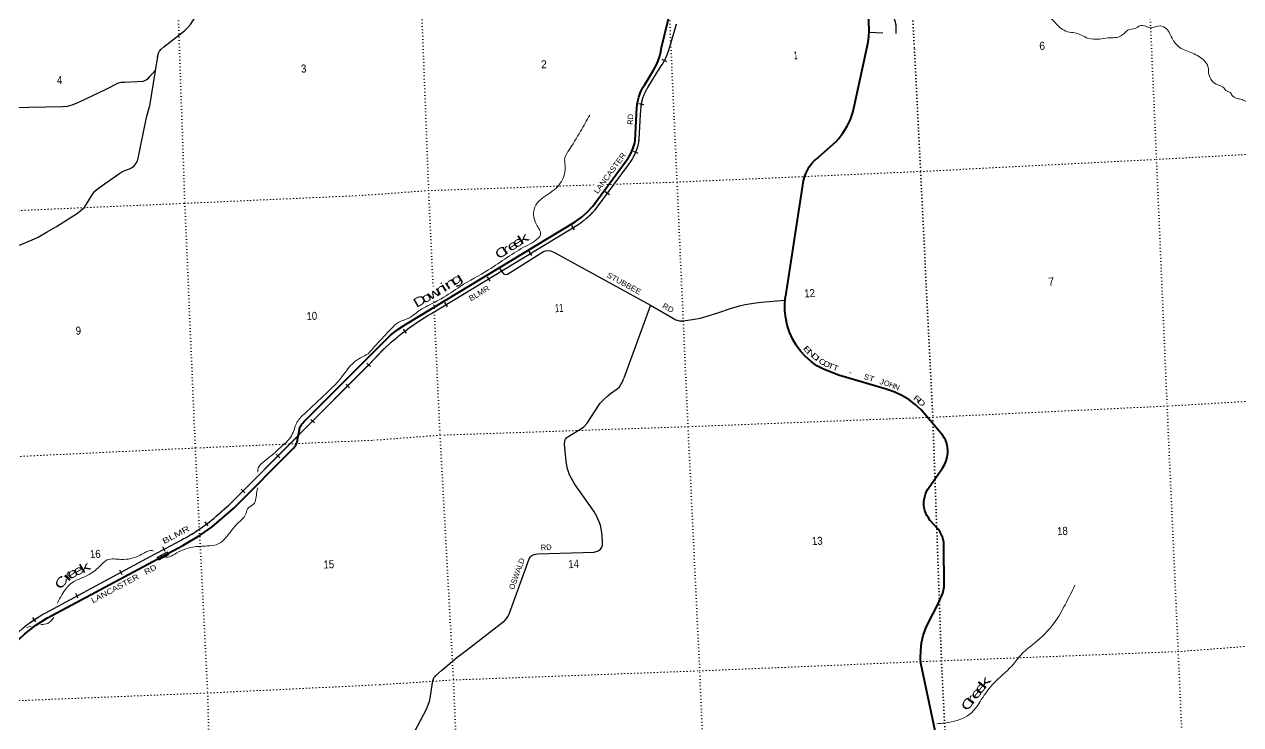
# Model space of a CAD drawing. Header units: feet. Extents: x 745759 to 1002271, y -170898 to 32007.
# Drawn here: x 837304 to 863891, y -150924 to -135608 of the extents above; entities that cross this region are included whole.
import ezdxf
from ezdxf.enums import TextEntityAlignment as Align

# ---------------------------------------------------------------- set-up
doc = ezdxf.new("R2010")
doc.units = ezdxf.units.FT
doc.header["$LTSCALE"] = 48
doc.linetypes.add('DOTTED', pattern=[1.5, 0.3, -1.2])
for name, color, linetype, lineweight in [('26', 7, 'Continuous', 40), ('29', 7, 'Continuous', 25), ('34', 7, 'Continuous', 13), ('39', 7, 'Continuous', 13), ('6', 7, 'DOTTED', 25), ('61', 7, 'Continuous', 13), ('7', 7, 'DOTTED', 13)]:
    doc.layers.add(name, color=color, linetype=linetype, lineweight=lineweight)
for name, color, linetype in [('27', 7, 'Continuous'), ('30', 7, 'Continuous'), ('41', 7, 'Continuous')]:
    doc.layers.add(name, color=color, linetype=linetype)

msp = doc.modelspace()

# ---------------------------------------------------------------- linework, layer by layer
at = {"layer": '26'}
for points in [[(857382.85, -145296.81), (857420.68, -145226.17), (857450.92, -145151.96), (857473.24, -145075), (857482.65, -145028.3), (857489.75, -144972.13), (857490.93, -144915.53), (857486.2, -144859.12), (857475.59, -144803.51), (857459.23, -144749.31), (857437.29, -144697.12), (857410.02, -144647.51), (857377.71, -144601.02), (857377.08, -144600.22), (856906.44, -144040.4), (856778.04, -143920.57), (856637.82, -143814.82), (856487.31, -143724.3), (856328.16, -143650.02), (856162.13, -143592.77), (856141.92, -143587.11), (855202.32, -143309.27), (855120.17, -143284.31), (854768.55, -143152.26), (854629.47, -143072.87), (854499.45, -142979.39), (854379.92, -142872.82), (854272.18, -142754.34), (854177.41, -142625.25), (854096.66, -142486.97), (854030.8, -142341), (853980.56, -142188.94), (853946.49, -142032.47), (853928.97, -141873.29), (853928.18, -141713.15), (853944.13, -141553.81), (853945.87, -141542.73), (854337.5, -139033.97), (854356.23, -138951.84), (854383.45, -138872.12), (854418.84, -138795.68), (854462.04, -138723.35), (854512.56, -138655.94), (854569.84, -138594.18), (854604.57, -138562.39), (855047.97, -138170.49), (855106.19, -138105.59), (855205.25, -137975.51), (855290.18, -137835.79), (855360.04, -137687.96), (855414.06, -137533.63), (855451.66, -137374.51), (855746.79, -136001.01), (855764.78, -135874.77), (855769.48, -135747.34), (855768.7, -135718.61), (855657.95, -133523.42)], [(844826.81, -142890.23), (845223.44, -142491.35), (845311.26, -142407.74), (845467.55, -142282.18), (845636.11, -142173.65), (849340.53, -139924.44), (849474.67, -139830.3), (849609.37, -139713.92), (849731.17, -139584.11), (850437.67, -138624.68), (850503.41, -138531.65), (850559.07, -138432.25), (850604.03, -138327.59), (850637.81, -138218.79), (850653.73, -138145.62), (850692.57, -137430.28), (850708.48, -137315.78), (850736.28, -137203.57), (850775.65, -137094.88), (850826.17, -136990.9), (850856.23, -136939.77), (851059.96, -136608.81), (851114.92, -136510.6), (851159.3, -136407.18), (851192.64, -136299.7), (851206.74, -136236.07), (851232.59, -136111.66), (851726.39, -134074.73)], [(837096.85, -149143.15), (837316.13, -148934.25), (837556.05, -148749.41), (837813.97, -148590.67), (840221.26, -147297.54), (840770.54, -147002.48), (841149.62, -146780.46), (841410.01, -146594.45), (841879.82, -146187.07), (843197.07, -144867.95), (843218.68, -144840.01), (843237.25, -144809.96), (843252.58, -144778.13), (843264.49, -144744.88), (843265.8, -144739.66), (843272.03, -144714.8), (843276.54, -144689.66), (843315.24, -144473.79), (843322.03, -144444.95), (843331.79, -144416.99), (843344.43, -144390.2), (843359.8, -144364.88), (843368.28, -144353.73), (843389, -144328.78), (843414.04, -144303.73), (844826.81, -142890.25)], [(857392.58, -151917.52), (856901.76, -149580.37), (856893.92, -149471.01), (856896.42, -149302.94), (856916.48, -149136.06), (856953.87, -148972.19), (857008.19, -148813.12), (857078.83, -148660.61), (857256.58, -148326.37), (857361.43, -148102.28), (857380.77, -148048.56), (857398.59, -147979.19), (857409.06, -147908.34), (857412.06, -147836.79), (857405.08, -147058.23), (857406.07, -146995.93), (857400.55, -146933.87), (857388.56, -146872.73), (857370.25, -146813.17), (857345.82, -146755.86), (857315.53, -146701.41), (857279.71, -146650.43), (857270.42, -146638.87), (857099.81, -146451.55), (857063.67, -146403.19), (857032.79, -146351.32), (857007.49, -146296.51), (856988.07, -146239.36), (856974.72, -146180.48), (856967.61, -146120.54), (856966.79, -146060.18), (856972.29, -146000.06), (856984.05, -145940.85), (857001.93, -145883.19), (857025.74, -145827.72), (857055.21, -145775.04), (857069.01, -145754.17), (857337.84, -145363.11), (857382.85, -145296.81)]]:
    msp.add_lwpolyline(points, dxfattribs=at)
at = {"layer": '29'}
for p, q in [((855770.23, -135782.78), (856066.52, -135795.73)), ((840211.96, -136317.48), (840166.26, -136618.68)), ((850991.3, -141750.98), (850410.71, -143348.67))]:
    msp.add_line(p, q, dxfattribs=at)
for points in [[(840211.96, -136317.48), (840233.8, -136240.44), (840257.01, -136191.68), (840287.17, -136156.85), (840354.47, -136098.81), (840813.95, -135741.24), (840878.92, -135678.56), (840934.62, -135611.22), (841519.4, -134691.78), (841633.1, -134533.89), (841700.41, -134454.95), (841763.05, -134389.93), (841830.36, -134329.57), (841991.32, -134204.64)], [(856242.54, -135231.69), (856248.41, -135273.31), (856254.25, -135308.37), (856282.28, -135387.84), (856336.02, -135554.98), (856346.53, -135598.22), (856350.03, -135620.43), (856352.37, -135664.84), (856351.2, -135810.94)], [(839093.27, -137022.89), (839364.74, -136890.54), (839394.91, -136878.94), (839420.44, -136874.29), (839490.05, -136871.97), (839903.11, -136848.75), (839940.24, -136839.46), (839965.77, -136825.53), (840016.82, -136783.74), (840049.31, -136751.24), (840166.26, -136618.68)], [(840166.26, -136618.68), (840158.74, -136668.25), (840049.15, -137349.71), (840038.93, -137403.35)], [(834993.46, -137103.88), (835087.98, -137099.51), (835148.33, -137087.9), (835422.15, -136999.67), (835463.91, -136990.39), (835505.68, -136988.07), (835538.18, -136990.38), (835607.79, -137002), (835691.34, -137027.53), (836573.15, -137366.52), (836659, -137392.06), (836786.64, -137408.31), (837046.54, -137426.89), (838141.84, -137408.31), (838246.24, -137396.7), (838350.69, -137366.52), (838445.81, -137334.01), (838513.13, -137306.15), (839093.27, -137022.89)], [(837196.13, -140434.91), (837525.66, -140302.57), (837609.21, -140260.79), (837804.14, -140149.33), (838010.67, -140030.92), (838463.19, -139736.04), (838544.41, -139675.68), (838602.42, -139624.6), (838625.63, -139596.73), (838783.43, -139336.68), (838841.44, -139260.07), (838922.66, -139192.72), (839391.42, -138865.35), (839437.84, -138835.16), (839500.49, -138807.3), (839604.92, -138770.15), (839660.61, -138742.29), (839707.03, -138700.49), (839751.11, -138644.77), (839778.96, -138591.37), (839795.21, -138533.32), (839976.22, -137646.37), (840038.93, -137403.35)], [(847682.61, -140929.76), (847752.84, -141038.5), (847780.88, -141067.72), (847822.94, -141075.91), (847862.66, -141072.4), (847921.07, -141038.5), (848654.71, -140575.64), (848699.1, -140558.11), (848748.16, -140552.27), (848806.58, -140565.12), (848874.33, -140589.67), (850991.3, -141750.98)], [(850991.3, -141750.98), (851547.22, -142069.43), (851626.66, -142092.8), (851701.43, -142092.8), (851911.71, -142064.75), (852079.93, -142032.02), (852159.37, -142008.65), (852463.11, -141915.14), (852762.17, -141812.28), (852935.07, -141760.85), (853056.56, -141732.8), (853238.8, -141704.75), (853407.03, -141686.05), (853925.72, -141643.97)], [(850056.58, -143735.02), (850119.66, -143677.75), (850262.18, -143576.06), (850311.25, -143532.81), (850341.62, -143487.23), (850371.99, -143439.31), (850410.71, -143348.67)], [(849869.67, -146488.81), (849813.59, -146355.56), (849752.85, -146255.04), (849327.62, -145656.59), (849220.14, -145460.23), (849173.41, -145329.33), (849150.05, -145170.36), (849112.66, -144786.98), (849114.99, -144727.38), (849122, -144698.16), (849131.35, -144679.45), (849164.06, -144642.05), (849206.12, -144613.99), (849481.82, -144450.35), (849533.22, -144412.96), (849607.99, -144328.79), (849860.32, -143936.07), (849893.03, -143891.66), (849972.47, -143814.51), (850056.58, -143735.02)], [(846993.51, -149276.47), (847771.55, -148676.87), (847804.26, -148644.14), (847850.99, -148592.71), (847879.03, -148550.64), (847911.74, -148485.18), (848336.97, -147297.64), (848365.01, -147250.89), (848399.36, -147221), (848449.12, -147199.46), (848523.88, -147190.11), (849757.52, -147148.03), (849846.31, -147119.98), (849897.71, -147087.25), (849930.42, -147040.5), (849944.44, -146998.42), (849944.44, -146909.59), (849925.75, -146717.9), (849897.71, -146563.61), (849869.67, -146488.81)], [(845415.91, -151983.42), (845463.15, -151807), (845481.84, -151743.88), (845512.22, -151670.24), (845643.06, -151436.48), (846091.65, -150585.57), (846140.72, -150466.35), (846157.08, -150417.26), (846171.09, -150347.12), (846236.51, -149963.75), (846257.54, -149901.81), (846280.9, -149866.74), (846297.26, -149851.54), (846423.43, -149739.33), (846759.87, -149454.13), (846993.51, -149276.47)]]:
    msp.add_lwpolyline(points, dxfattribs=at)
at = {"layer": '34', "lineweight": 25}
for p, q in [((851345.41, -136432.13), (851247.27, -136381.12)), ((850844.84, -137368.45), (850735.75, -137350.17)), ((850718.49, -138434.96), (850616.63, -138391.86)), ((850092.43, -139335.5), (850003.36, -139269.91)), ((849328.7, -140102.56), (849271.3, -140008.01)), ((848399.24, -140663.84), (848341.83, -140569.3)), ((847484.09, -141222.55), (847426.69, -141128)), ((846554.63, -141783.83), (846497.22, -141689.29)), ((845659.67, -142361.89), (845592.17, -142274.26)), ((844871.26, -143093.3), (844791.01, -143017.18)), ((844414.52, -143558.36), (844336.25, -143480.21)), ((843645.46, -144324.84), (843567.19, -144246.68)), ((842889.68, -145085.4), (842811.41, -145007.24)), ((842120.62, -145851.87), (842042.35, -145773.72)), ((841325.85, -146578.11), (841259.48, -146489.63)), ((840385.13, -147134.03), (840332.78, -147036.59)), ((839441.8, -147643.72), (839389.46, -147546.28)), ((838484.05, -148155.24), (838431.7, -148057.8)), ((837552.96, -148674.34), (837490.75, -148582.88))]:
    msp.add_line(p, q, dxfattribs=at)
at = {"layer": '34'}
for p, q in [((850744.66, -138118.63), (850782.44, -137435.16)), ((849803.64, -139637.48), (850508.35, -138680.4)), ((846204.06, -141934.1), (849387.24, -140001.37)), ((844831.69, -143057.28), (845141.32, -142730.88)), ((841797.13, -146100.11), (844828.94, -143063.94)), ((844835.2, -143072.65), (844831.44, -143076.39))]:
    msp.add_line(p, q, dxfattribs=at)
at = {"layer": '34', "lineweight": 25}
for points in [[(851285.56, -136422.52), (851294.47, -136406.1), (851303.05, -136389.59), (851311.51, -136372.87), (851319.55, -136356.02), (851327.28, -136339.07), (851334.78, -136321.86), (851338.48, -136313.06), (851391.63, -136171.71), (851556.8, -135607.8)], [(844830.89, -143056.52), (845140.54, -142730.1), (845209.96, -142664.19), (845280.5, -142600.26), (845352.16, -142537.52), (845424.97, -142475.18), (845498.92, -142414.79), (845573.59, -142355.97), (845649.43, -142297.56), (845726.39, -142241.11), (845804.08, -142186.22), (845883.31, -142132.13), (845962.87, -142079.99), (846043.21, -142028.63), (846125.06, -141978.84), (846203.5, -141933.15), (849386.66, -140000.43), (849388.03, -139999.58), (849401.76, -139990.83), (849428, -139973.63), (849453.68, -139955.96), (849479.22, -139937.94), (849504.33, -139919.56), (849529.26, -139900.56), (849553.66, -139881.11), (849577.78, -139861.42), (849601.71, -139841.12), (849625.13, -139820.6), (849648.24, -139799.59), (849670.93, -139778), (849693.23, -139756.31), (849715.23, -139734.13), (849736.8, -139711.36), (849757.99, -139688.49), (849778.75, -139665.28), (849799.09, -139641.47), (849802.77, -139636.81), (850507.47, -138679.74), (850520.14, -138663.46), (850532.36, -138647.01), (850544.31, -138630.34), (850556.14, -138613.43), (850567.52, -138596.33), (850578.56, -138579.09), (850589.48, -138561.62), (850599.96, -138543.96), (850610.09, -138526.15), (850620.02, -138508.05), (850629.52, -138489.91), (850638.84, -138471.62), (850647.79, -138453.04), (850656.32, -138434.43), (850664.57, -138415.6), (850672.55, -138396.71), (850680.17, -138377.54), (850687.47, -138358.4), (850694.38, -138338.98), (850700.98, -138319.58), (850707.29, -138299.98), (850713.17, -138280.34), (850718.72, -138260.57), (850723.99, -138240.75), (850726.9, -138228.88), (850743.56, -138118.52), (850773.42, -137578.35), (850790.79, -137332.67), (850782.77, -137420.2), (850784.79, -137402.63), (850787.11, -137385.1), (850789.64, -137367.48), (850792.57, -137350), (850795.8, -137332.64), (850799.23, -137315.2), (850803.07, -137297.89), (850807.19, -137280.72), (850811.63, -137263.47), (850816.35, -137246.45), (850821.28, -137229.44), (850826.61, -137212.47), (850832.23, -137195.72), (850838.16, -137179.02), (850844.26, -137162.42), (850850.79, -137145.85), (850857.49, -137129.51), (850864.6, -137113.19), (850871.89, -137097.11), (850879.49, -137081.05), (850887.38, -137065.21), (850895.56, -137049.51), (850903.93, -137033.92), (850912.7, -137018.46), (850921.66, -137003.14), (850930.9, -136988.03), (850931.63, -136986.87), (850931.93, -136986.37), (851135.67, -136655.4), (851246.93, -136486.54), (851257.07, -136470.79), (851266.78, -136454.88), (851276.23, -136438.81), (851285.56, -136422.52)], [(841491.77, -146371.58), (841514.72, -146352.36), (841602.27, -146276.43), (841689.53, -146199.06), (841774.62, -146119.99), (841796.36, -146099.32), (844830, -143057)], [(837277.61, -148808.48), (837318.24, -148775.33), (837359.84, -148742.68), (837401.6, -148710.97), (837444.06, -148679.9), (837487.37, -148649.76), (837530.7, -148620.29), (837574.73, -148591.47), (837619.59, -148563.56), (837664.49, -148536.32), (837709.81, -148509.88), (837755.98, -148484.35), (840163.95, -147190.86), (840391.41, -147068.68), (840714.88, -146894.93), (840778.06, -146861.78), (840840.11, -146827.38), (840901.6, -146791.9), (840963.08, -146755.5), (841023.44, -146717.84), (841082.89, -146679.29), (841089.71, -146674.76)]]:
    msp.add_lwpolyline(points, dxfattribs=at)
at = {"layer": '34'}
for points in [[(851339.5, -136313.47), (851392.67, -136172.06), (851557.85, -135608.12)], [(850932.87, -136986.95), (851136.6, -136655.99), (851247.85, -136487.14)], [(837756.51, -148485.32), (840164.47, -147191.83), (840391.93, -147069.65), (840715.4, -146895.9)]]:
    msp.add_lwpolyline(points, dxfattribs=at)
for centre, radius, start, end in [((850349.96, -135902.28), 1071.56, 326.92112, 337.43558), ((851792.92, -137524.85), 1014.41, 148.00977, 175.08742), ((849582.98, -137950.95), 1178.31, 321.7525, 346.34642), ((850183.76, -138090.42), 561.64, 345.70508, 357.12085), ((848431.76, -138486.96), 1790.65, 302.30115, 319.82432), ((848928.2, -146674.66), 5467.53, 119.88358, 133.83724), ((837211.37, -141277.78), 6654.62, 308.29861, 313.55958), ((838841.94, -143274.85), 4076.99, 297.35609, 307.7258), ((839199.53, -151130.77), 3013.42, 118.6114, 170.50024)]:
    msp.add_arc(centre, radius, start, end, dxfattribs=at)
at = {"layer": '34', "lineweight": 25}
msp.add_arc((839159.57, -143689.73), 3553.6, 302.88247, 311.0062, dxfattribs=at)
at = {"layer": '39'}
msp.add_line((837451.36, -148769.91), (837356.15, -148801.21), dxfattribs=at)
for points in [[(861586.04, -135700.95), (861426.81, -135737.25), (861274.05, -135861.89), (860990.43, -135906.52), (860804.38, -135930.07), (860551.85, -135912.66), (860292.45, -135798.86), (860150.56, -135779.87), (859855.47, -135597.34), (859703.49, -135457.94), (859465.32, -135445.85), (859144.78, -135357.32), (859065.18, -135216.26), (859079.18, -135094.63), (858957.34, -134794.48), (858944.09, -134611.76), (858928.35, -134459.39), (858960.5, -134298.55), (858952.94, -134228.39), (858644.14, -134057.63), (858378.37, -133958.67), (858144.61, -133928.83), (857766.42, -134014.54), (857588.25, -133914.76), (857365.46, -133728.56), (857307.58, -133722.34)], [(871633.38, -148712.62), (871458.39, -148501.03), (871247.34, -148308.19), (870928.44, -147693.58), (870861.33, -147400.73), (870989.2, -147102.02), (871068.67, -146602.21), (871024.56, -146326.33), (870869.91, -145894.84), (870721.72, -145710.9), (870523.55, -145374.32), (870461.57, -145103.38), (870452.34, -144920.46), (870274.01, -144697.75), (869923.93, -144183.47), (869720.77, -143907.6), (869545.4, -143783.49), (869386.36, -143583.99), (869288.61, -143482.14), (869254.74, -143209.77), (869072.84, -142876.4), (868939.9, -142675.57), (868724.79, -142601.84), (868373.01, -142492.73), (868006.69, -142414.59), (867712.73, -142494.01), (867397.61, -142393.11), (867050.23, -142052.02), (866921.98, -141784.44), (866875.83, -141468.36), (866789.91, -141122.05), (866840.28, -141042.91), (866889.41, -140899.35), (866885.57, -140663.74), (866727.69, -140367.44), (866107.54, -139887.03), (865832.84, -139709.52), (865690.14, -139474.92), (865734.48, -139196.57), (865695.88, -138910.33), (865372.62, -138807.84), (865205.97, -138657.09), (865161.37, -138411.46), (865123.81, -138185.64), (864832.61, -137960.59), (864591.02, -137720.94), (864178.51, -137445.63), (863947.88, -137263.86), (863839.73, -137235.09), (863722.33, -137182.61), (863661.84, -137101.03), (863593.96, -137072.23), (863504.75, -136980.03), (863389.66, -136933.47), (863196.76, -136701.42), (863176.09, -136531.17), (863097.41, -136408.19), (862839.28, -136239.92), (862559.19, -136115.08), (862389.8, -135910.05), (862239.38, -135681.89), (862088.55, -135645.21), (861919.38, -135684.03), (861745.65, -135632.39), (861586.04, -135700.95)], [(844820.69, -142811.71), (845102.42, -142499.11), (845325.9, -142260.03), (845487.25, -142119.86), (845617.31, -142073.21), (845813.82, -141962.94), (845938.23, -141868.22), (846173.28, -141737.36), (846418.41, -141608.03), (846829.74, -141341.27), (847451.58, -140977.18), (848268.74, -140456.62), (848448.28, -140357.66), (848586.19, -140202.12), (848496.62, -139982.96), (848447.56, -139648.89), (848545.77, -139480.66), (848883.31, -139227.73), (849104.75, -138908.14), (849121.29, -138637.25), (849114.13, -138575.14), (849193.15, -138385.71), (849460.92, -137946.88), (849664.47, -137591.93)], [(844820.69, -142811.71), (844502.6, -143005.87), (844260.82, -143297.71), (843775.22, -143798.07), (843442.32, -144108.45), (843269.6, -144303.69), (843142.51, -144608.17), (842903.14, -144859.61), (842650.59, -145083.38), (842409.61, -145395.33), (842410.89, -145400.39)], [(842407.3, -145744.21), (842387.28, -145824.31), (842309.35, -146108.66), (842184.36, -146202.35), (842141.14, -146329.02), (841963.78, -146521.55), (841833.33, -146679.94), (841702.88, -146838.33), (841555.08, -146965.19), (841299.65, -147015.77), (840986.87, -147040.46), (840590.71, -147193.43), (840435.51, -147262.94), (840291.83, -147220.58)], [(840127.99, -147121.6), (840092.86, -147116.76), (839839.36, -147215.63), (839416.69, -147309.22), (839115.48, -147321.35), (838940.37, -147469.45), (838690.39, -147656.84), (838346.93, -147819.78), (838124.26, -148086.67), (838031.09, -148263.22)], [(857249.14, -150904.46), (857573.4, -150860.48), (858013.98, -150654.72), (858221.38, -150376.15), (858497.02, -150013.51), (858886.92, -149641.03), (859114.8, -149369.48), (859381.27, -149144.34), (859821.33, -148688.71), (860053.38, -148300.06), (860269.44, -147873.93)], [(837950.43, -148576.41), (837815.16, -148707.65), (837666.33, -148732.67)]]:
    msp.add_spline(points, degree=3, dxfattribs=at)
at = {"layer": '6'}
for points in [[(856621.06, -133416.31), (856622.51, -133447.85), (856758.44, -136142.44)], [(856758.44, -136142.44), (856893.88, -138827.13), (856894.3, -138835.51)], [(856894.3, -138835.51), (857160.92, -144200.57), (857351.14, -149527.53), (857616.15, -154860.78), (857879.19, -160234.43), (858142.16, -165487.16), (858225.43, -167134.43)]]:
    msp.add_lwpolyline(points, dxfattribs=at)
at = {"layer": '61'}
for p, q in [((840207.2, -147263.65), (840426.32, -147143.29)), ((840426.32, -147143.29), (840462.43, -147209.03))]:
    msp.add_line(p, q, dxfattribs=at)
msp.add_lwpolyline([(840462.43, -147209.03), (840243.31, -147329.39), (840207.2, -147263.65)], dxfattribs=at)
msp.add_lwpolyline([(840423.15, -147154.15), (840218.06, -147266.81), (840246.47, -147318.52), (840451.56, -147205.86)], close=True, dxfattribs=at)
at = {"layer": '7'}
for points in [[(852802.76, -167338.24), (852733.28, -165779.87), (852547.8, -160466.78), (852301.84, -155112.42), (852065.43, -149747.49), (851810.14, -144407.71), (851570.52, -139059.07), (851328.48, -133702.49), (851067.15, -128322.71), (850783.72, -123038.61), (850698.33, -121582.07)], [(861395.01, -123553.52), (861591.76, -127832.78), (861811.5, -133186.45), (862050.54, -138563.34), (862282.35, -143956.71), (862525, -149325.35), (862757.28, -154648.16), (862983.76, -160015.6), (863228.68, -165309.56), (863337.11, -166941.11)], [(845569.08, -125675.68), (845699.01, -128544.84), (845934.7, -133855.39), (846140.11, -139244.05), (846239.75, -141378.48)], [(840305.53, -127456.1), (840365.58, -128744.93), (840623.09, -134090.48), (840811.68, -139523.43), (841041.23, -144874.14), (841311.28, -150231.28), (841448.39, -155284.91)], [(856894.26, -138827.11), (862050.54, -138563.34), (867316.64, -138273.84), (872619.18, -137988.54), (875953.51, -137904.34)], [(850048.39, -139110.92), (851570.52, -139059.07), (856893.88, -138827.13), (856893.88, -138827.13)], [(844692.4, -139350.89), (846140.11, -139244.05), (849758.55, -139120.79)], [(813436, -140930.73), (814363.14, -140943.12), (819634.79, -140589.79), (824865.48, -140217.96), (830129.9, -139985.81), (835450.71, -139755.43), (840811.68, -139523.43), (844692.4, -139350.89)], [(846253.75, -141678.26), (846389.87, -144594.19), (846684.02, -149946.11), (846908.08, -155305.61), (847171.62, -160689.31), (847429.5, -166000.75), (847484.79, -167536.87)], [(876157.44, -143249.43), (872838.24, -143368.45), (867573.85, -143651.81), (862282.35, -143956.71), (857160.92, -144200.57), (851810.14, -144407.71), (846389.87, -144594.19), (844893.44, -144706.36)], [(844893.44, -144706.36), (841041.23, -144874.14), (835705.33, -145129.31), (830343.71, -145345.21), (825098.73, -145560.45), (819864.99, -145956.59), (814601.37, -146208.85), (813625.91, -146216.69)], [(845090.85, -150049.72), (846684.02, -149946.11), (852065.43, -149747.49), (857351.14, -149527.53), (862525, -149325.35), (867815.84, -148927.78), (871531.25, -148754.84)], [(836045.15, -150443.34), (841311.28, -150231.28), (845090.85, -150049.72)]]:
    msp.add_lwpolyline(points, dxfattribs=at)

# ---------------------------------------------------------------- texts
at = {"layer": '27'}
for s, rotation, width, p in [('RD', 86.892, 0.85, (850601.99, -137807.35)), ('LANCASTER', 53.633, 1.1, (849835.61, -139324.22)), ('E', 311.781, 1.7, (854316.47, -142696.31)), ('N', 319.186, 1.55, (854397.93, -142786.09)), ('D', 319.186, 1.55, (854488.02, -142867.03)), ('I', 321.425, 1.65, (854575.35, -142942.46)), ('C', 326.815, 1.3, (854651.73, -142998.1)), ('O', 331.113, 1.15, (854749.99, -143059.7)), ('T', 338.566, 1.3, (854853.35, -143114.61)), ('T', 340.566, 1.25, (854960.99, -143156.55)), ('-', 342.995, 1.15, (855313.48, -143263.67)), ('T', 342.995, 1.2, (855753.04, -143398.1)), ('J', 342.995, 1.2, (855983.67, -143468.63)), ('O', 342.995, 0.95, (856079.55, -143497.95)), ('N', 337.48, 1.05, (856296.04, -143571.58)), ('R', 319.821, 1.5, (856720.86, -143795.17)), ('D', 319.821, 1.5, (856809.02, -143869.62)), ('LANCASTER   RD', 28.243, 1.2, (838804.4, -148272.15))]:
    msp.add_text(s, height=120, rotation=rotation, dxfattribs=dict(at, width=width)).set_placement(p)
for s, rotation, p in [('S', 342.995, (855642.7, -143364.35)), ('H', 339.318, (856193.51, -143532.81))]:
    msp.add_text(s, height=120, rotation=rotation, dxfattribs=at).set_placement(p)
at = {"layer": '30'}
for s, rotation, width, p in [('STUBBEE', 331.252, 1.1, (850023.43, -141128.79)), ('RD', 330.194, 1.1, (851236.53, -141799.26)), ('RD', 1.954, 0.85, (848595.21, -147108.44))]:
    msp.add_text(s, height=120, rotation=rotation, dxfattribs=dict(at, width=width)).set_placement(p)
msp.add_text('OSWALD', height=120, rotation=70.299, dxfattribs=at).set_placement((848004.67, -147982.87))
at = {"layer": '34'}
for s, rotation, width, p in [('BLMR', 31.265, 1.1, (847066.11, -141666.78)), ('   BLMR', 28.242, 1.45, (840189.74, -147068.84))]:
    msp.add_text(s, height=120, rotation=rotation, dxfattribs=dict(at, width=width)).set_placement(p)
at = {"layer": '41'}
for s, rotation, width, p in [('e', 32.718, 1.55, (847928.36, -140586.16)), ('e', 32.718, 1.55, (848041.33, -140513.59)), ('k', 31.376, 1.75, (848158.99, -140436.33)), ('C', 32.279, 1.4, (847669.86, -140750.59)), ('r', 32.681, 1.75, (847812.69, -140660.37)), ('g', 33.097, 1.7, (846694.28, -141331.9)), ('w', 27.806, 1.45, (846177.7, -141641.32)), ('n', 31.377, 1.65, (846350.4, -141545.24)), ('i', 32.564, 1.4, (846490.18, -141460.09)), ('n', 33.13, 1.7, (846556.75, -141418.64)), ('D', 29.69, 1.4, (845875.27, -141812.1)), ('o', 28.351, 1.4, (846043.11, -141716.78)), ('k', 52.535, 1.95, (858288.22, -150163.23)), ('e', 52.094, 1.75, (858104.65, -150396.68)), ('e', 52.944, 1.7, (858197.91, -150277.42)), ('C', 53.048, 1.5, (857915.44, -150642.13)), ('r', 53.598, 1.9, (858024.02, -150502.43))]:
    msp.add_text(s, height=200, rotation=rotation, dxfattribs=dict(at, width=width)).set_placement(p)
for s, rotation, width, p in [('e', 34.294, 1.6, (838405.42, -147694.46)), ('e', 28.291, 1.45, (838529.67, -147632.83)), ('k', 30.04, 1.7, (838674.71, -147566.77)), ('C', 53.515, 1.5, (838190.14, -147866.12)), ('r', 45.241, 2.25, (838322.36, -147740.29))]:
    msp.add_text(s, height=200, rotation=rotation, dxfattribs=dict(at, width=width)).set_placement(p, align=Align.CENTER)
at = {"layer": '7'}
for s, rotation, width, p in [('6', 2.906, 0.95, (859493.22, -136168.61)), ('2', 2.906, 0.95, (848603.54, -136572.1)), ('1', 2.906, 0.5, (854129.29, -136374.52)), ('3', 2.306, 0.9, (843354.75, -136665.17)), ('4', 2.306, 0.9, (838021.09, -136916.53)), ('7', 2.906, 0.95, (859691.25, -141323.42)), ('12', 2.906, 0.9, (854354.29, -141582.2)), ('10', 2.306, 0.9, (843473.66, -142078.26)), ('11', 2.906, 0.65, (848906.54, -141904.84)), ('9', 2.306, 0.9, (838430.26, -142395.72)), ('18', 2.906, 0.9, (859881.85, -146780.93)), ('13', 2.906, 0.9, (854522.63, -146998.6)), ('16', 2.306, 0.9, (838740.89, -147283.02)), ('15', 2.306, 0.9, (843845.57, -147509.7)), ('14', 2.906, 0.9, (849197.99, -147502.77))]:
    msp.add_text(s, height=175, rotation=rotation, dxfattribs=dict(at, width=width)).set_placement(p)

doc.saveas('drawing.dxf')
